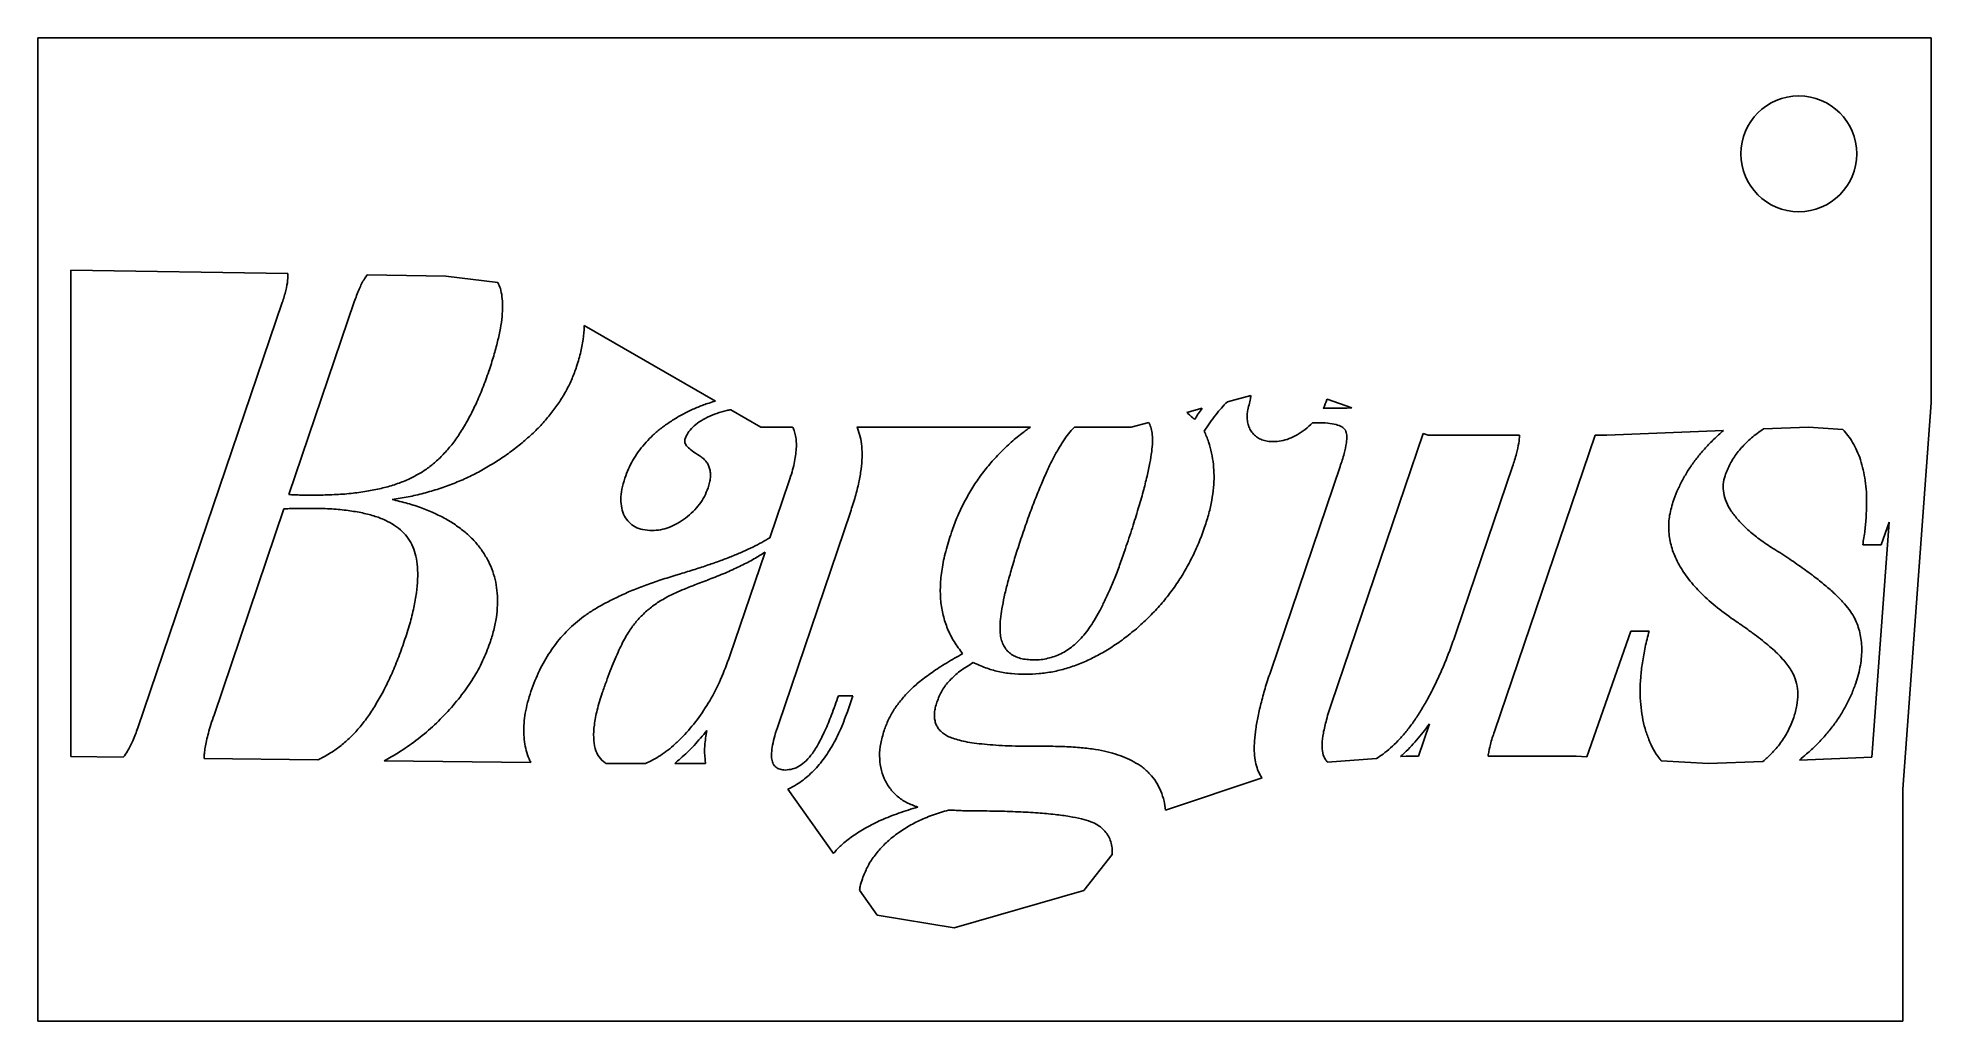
# Model space of a CAD drawing. Header units: millimetres. Extents: x 78.4 to 135.7, y 212.4 to 242.1.
import ezdxf

# ---------------------------------------------------------------- set-up
doc = ezdxf.new("R2010")
doc.units = ezdxf.units.MM

msp = doc.modelspace()

# ---------------------------------------------------------------- linework, layer by layer
at = {"color": 7, "linetype": 'Continuous', "lineweight": 25}
for p, q in [((78.449, 242.128), (78.449, 212.436)), ((135.659, 242.128), (78.449, 242.128)), ((135.659, 231.105), (135.659, 242.128)), ((85.997, 235.011), (79.449, 235.113)), ((79.449, 235.113), (79.449, 220.423)), ((90.777, 234.937), (88.395, 234.974)), ((92.35, 234.74), (90.777, 234.937)), ((81.468, 221.292), (85.833, 234.135)), ((88.011, 234.158), (86.034, 228.337)), ((98.93, 231.162), (94.956, 233.446)), ((115.097, 231.327), (114.392, 231.141)), ((118.152, 230.954), (117.407, 231.222)), ((100.296, 230.377), (99.387, 230.899)), ((113.635, 230.943), (113.164, 230.819)), ((117.29, 230.943), (117.327, 230.943)), ((134.801, 219.436), (135.659, 231.105)), ((101.256, 230.377), (100.296, 230.377)), ((108.443, 230.377), (103.196, 230.377)), ((111.483, 230.377), (109.777, 230.377)), ((112.017, 230.517), (111.483, 230.377)), ((117.11, 230.508), (116.971, 230.508)), ((120.309, 230.179), (117.538, 222.024)), ((120.457, 230.126), (120.309, 230.179)), ((123.216, 230.126), (120.457, 230.126)), ((125.502, 230.126), (122.463, 221.183)), ((125.862, 230.126), (125.502, 230.126)), ((129.384, 230.27), (125.862, 230.126)), ((131.952, 230.375), (130.597, 230.32)), ((132.989, 230.299), (131.952, 230.375)), ((115.713, 223.039), (117.799, 229.182)), ((121.317, 224.202), (123.009, 229.182)), ((100.569, 227.035), (101.153, 228.748)), ((85.884, 227.903), (83.771, 221.678)), ((103.002, 227.805), (100.824, 221.39)), ((133.869, 220.402), (134.392, 227.505)), ((134.392, 227.505), (134.15, 226.818)), ((99.358, 223.466), (100.424, 226.6)), ((130.893, 226.699), (130.907, 226.699)), ((134.15, 226.818), (133.593, 226.818)), ((97.7, 225.891), (97.866, 225.946)), ((125.255, 220.419), (126.588, 224.212)), ((126.588, 224.212), (127.134, 224.212)), ((102.639, 222.258), (103.073, 222.258)), ((103.073, 222.258), (102.91, 221.78)), ((120.17, 220.436), (120.502, 221.414)), ((79.449, 220.423), (81.031, 220.403)), ((83.472, 220.371), (86.907, 220.326)), ((88.916, 220.3), (93.346, 220.243)), ((108.202, 220.739), (108.745, 220.739)), ((117.418, 220.258), (118.9, 220.369)), ((119.627, 220.424), (119.793, 220.436)), ((119.793, 220.436), (120.17, 220.436)), ((122.27, 220.436), (124.936, 220.436)), ((124.936, 220.436), (125.255, 220.419)), ((127.505, 220.297), (128.927, 220.22)), ((128.927, 220.22), (130.577, 220.281)), ((131.677, 220.321), (133.869, 220.402)), ((95.612, 220.219), (96.809, 220.219)), ((97.692, 220.219), (98.627, 220.219)), ((112.526, 218.811), (115.441, 219.778)), ((101.114, 219.443), (102.492, 217.5)), ((134.801, 212.436), (134.801, 219.436)), ((110.055, 216.385), (110.911, 217.465)), ((103.278, 216.392), (103.813, 215.638)), ((106.137, 215.249), (110.055, 216.385)), ((103.813, 215.638), (106.137, 215.249)), ((78.449, 212.436), (134.801, 212.436))]:
    msp.add_line(p, q, dxfattribs=at)
msp.add_circle((131.659, 238.628), 1.75, dxfattribs=at)
for points, knots in [([(85.833, 234.135), (85.872, 234.257), (85.942, 234.478), (86, 234.773), (86.004, 234.944), (85.997, 235.011)], [0, 0, 0, 0, 0.1809048, 0.3264743, 0.42101, 0.42101, 0.42101, 0.42101]), ([(88.395, 234.974), (88.367, 234.935), (88.278, 234.797), (88.142, 234.526), (88.057, 234.287), (88.011, 234.158)], [0.6796522, 0.6796522, 0.6796522, 0.6796522, 0.7304298, 0.854638, 1, 1, 1, 1]), ([(92.075, 232.059), (92.127, 232.215), (92.225, 232.514), (92.339, 232.949), (92.426, 233.343), (92.48, 233.7), (92.494, 234.021), (92.479, 234.303), (92.436, 234.542), (92.381, 234.681), (92.35, 234.74)], [0, 0, 0, 0, 0.0954492, 0.1821527, 0.2598379, 0.329276, 0.3908705, 0.4453065, 0.492683, 0.5310027, 0.5310027, 0.5310027, 0.5310027]), ([(94.956, 233.446), (94.955, 233.436), (94.954, 233.294), (94.931, 233.01), (94.849, 232.587), (94.758, 232.302), (94.711, 232.154)], [0.8034653, 0.8034653, 0.8034653, 0.8034653, 0.8080311, 0.8667633, 0.9305196, 1, 1, 1, 1]), ([(86.865, 228.32), (87.045, 228.323), (87.394, 228.329), (87.902, 228.365), (88.376, 228.43), (88.813, 228.516), (89.218, 228.628), (89.588, 228.765), (89.922, 228.933), (90.228, 229.125), (90.507, 229.355), (90.771, 229.62), (91.024, 229.925), (91.26, 230.272), (91.484, 230.661), (91.697, 231.089), (91.898, 231.558), (92.015, 231.888), (92.075, 232.059)], [0, 0, 0, 0, 0.0768027, 0.1494297, 0.2171747, 0.2807192, 0.3398858, 0.3961204, 0.4490286, 0.4993969, 0.5498507, 0.6031169, 0.6590084, 0.7187456, 0.7823543, 0.8503792, 0.9228519, 1, 1, 1, 1]), ([(94.711, 232.154), (94.667, 232.033), (94.579, 231.79), (94.401, 231.443), (94.196, 231.103), (93.951, 230.777), (93.682, 230.457), (93.373, 230.151), (93.033, 229.857), (92.667, 229.573), (92.275, 229.311), (91.868, 229.07), (91.449, 228.854), (91.015, 228.669), (90.568, 228.508), (90.108, 228.373), (89.635, 228.263), (89.313, 228.213), (89.151, 228.188)], [0, 0, 0, 0, 0.053854, 0.10789, 0.163395, 0.219973, 0.278461, 0.338771, 0.401578, 0.466785, 0.533021, 0.599089, 0.664572, 0.730586, 0.796534, 0.863706, 0.931293, 1, 1, 1, 1]), ([(96.187, 228.833), (96.221, 228.926), (96.289, 229.113), (96.427, 229.377), (96.588, 229.628), (96.775, 229.865), (96.986, 230.09), (97.224, 230.3), (97.488, 230.494), (97.774, 230.675), (98.078, 230.842), (98.399, 230.984), (98.684, 231.089), (98.863, 231.143), (98.93, 231.162)], [0, 0, 0, 0, 0.0553538, 0.1104785, 0.165077, 0.2210595, 0.278005, 0.3368091, 0.3970549, 0.4603825, 0.5248244, 0.5895693, 0.655224, 0.6937071, 0.6937071, 0.6937071, 0.6937071]), ([(114.392, 231.141), (114.269, 231.016), (114.015, 230.736), (113.806, 230.42), (113.694, 230.251)], [0.366849, 0.366849, 0.366849, 0.366849, 0.6598179, 1, 1, 1, 1]), ([(115.061, 231.095), (115.075, 231.154), (115.094, 231.23), (115.098, 231.308), (115.097, 231.327)], [0, 0, 0, 0, 0.3556316, 0.4646574, 0.4646574, 0.4646574, 0.4646574]), ([(117.402, 231.204), (117.368, 231.118), (117.334, 231.029), (117.291, 230.945), (117.29, 230.943)], [0, 0, 0, 0, 0.1265338, 0.1300189, 0.1300189, 0.1300189, 0.1300189]), ([(99.387, 230.899), (99.346, 230.892), (99.203, 230.864), (98.963, 230.796), (98.684, 230.68), (98.438, 230.541), (98.236, 230.382), (98.086, 230.201), (98.027, 230.066), (97.998, 230)], [0.2349761, 0.2349761, 0.2349761, 0.2349761, 0.2906929, 0.428256, 0.5650939, 0.6917365, 0.8039925, 0.9045053, 1, 1, 1, 1]), ([(113.164, 230.819), (113.176, 230.809), (113.257, 230.742), (113.332, 230.667), (113.396, 230.603)], [0.859379, 0.859379, 0.859379, 0.859379, 0.8793936, 1, 1, 1, 1]), ([(114.99, 230.746), (114.996, 230.796), (115.009, 230.914), (115.042, 231.029), (115.061, 231.095)], [0, 0, 0, 0, 0.421784, 1, 1, 1, 1]), ([(115.774, 229.935), (115.715, 229.937), (115.6, 229.941), (115.44, 229.987), (115.298, 230.056), (115.179, 230.154), (115.087, 230.278), (115.026, 230.42), (114.99, 230.578), (114.99, 230.688), (114.99, 230.746)], [0, 0, 0, 0, 0.13797, 0.266975, 0.385283, 0.505527, 0.624573, 0.743029, 0.864978, 1, 1, 1, 1]), ([(117.327, 230.943), (117.583, 230.944), (117.858, 230.946), (118.133, 230.954), (118.152, 230.954)], [0, 0, 0, 0, 0.2315977, 0.2492341, 0.2492341, 0.2492341, 0.2492341]), ([(97.998, 230), (97.996, 229.965), (97.99, 229.883), (98.087, 229.764), (98.232, 229.639), (98.401, 229.538), (98.544, 229.438), (98.637, 229.346), (98.708, 229.242), (98.752, 229.123), (98.776, 228.992), (98.775, 228.849), (98.751, 228.694), (98.718, 228.591), (98.7, 228.537)], [0, 0, 0, 0, 0.056654, 0.133088, 0.238732, 0.38164, 0.458654, 0.530722, 0.598773, 0.667476, 0.740404, 0.819675, 0.90563, 1, 1, 1, 1]), ([(101.153, 228.748), (101.182, 228.839), (101.238, 229.014), (101.304, 229.268), (101.344, 229.506), (101.37, 229.723), (101.372, 229.924), (101.347, 230.103), (101.311, 230.254), (101.274, 230.341), (101.256, 230.377)], [0, 0, 0, 0, 0.0897537, 0.1716712, 0.2458241, 0.3150432, 0.3764528, 0.4330559, 0.4844152, 0.5215004, 0.5215004, 0.5215004, 0.5215004]), ([(103.196, 230.377), (103.202, 230.365), (103.245, 230.271), (103.306, 230.078), (103.352, 229.783), (103.361, 229.454), (103.327, 229.091), (103.258, 228.691), (103.149, 228.258), (103.052, 227.96), (103.002, 227.805)], [0.5290385, 0.5290385, 0.5290385, 0.5290385, 0.5358379, 0.5843344, 0.6371503, 0.6953699, 0.7604579, 0.8324072, 0.9123833, 1, 1, 1, 1]), ([(106.055, 227.198), (106.108, 227.345), (106.213, 227.639), (106.413, 228.06), (106.636, 228.465), (106.888, 228.85), (107.171, 229.213), (107.48, 229.56), (107.817, 229.887), (108.142, 230.157), (108.356, 230.315), (108.443, 230.377)], [0, 0, 0, 0, 0.0657052, 0.1304485, 0.1948054, 0.2586879, 0.322733, 0.3873812, 0.4526012, 0.5190898, 0.5637767, 0.5637767, 0.5637767, 0.5637767]), ([(109.777, 230.377), (109.77, 230.37), (109.706, 230.306), (109.588, 230.172), (109.428, 229.952), (109.269, 229.687), (109.097, 229.378), (108.93, 229.019), (108.754, 228.616), (108.572, 228.165), (108.384, 227.668), (108.264, 227.319), (108.202, 227.136)], [0.2930114, 0.2930114, 0.2930114, 0.2930114, 0.2988045, 0.3456444, 0.3972244, 0.4577835, 0.5264398, 0.6033385, 0.689209, 0.7841245, 0.8872865, 1, 1, 1, 1]), ([(111.313, 226.706), (111.384, 226.916), (111.521, 227.316), (111.693, 227.892), (111.848, 228.408), (111.96, 228.869), (112.053, 229.269), (112.107, 229.613), (112.134, 229.898), (112.13, 230.133), (112.096, 230.328), (112.052, 230.451), (112.021, 230.51), (112.017, 230.517)], [0, 0, 0, 0, 0.1336, 0.2547396, 0.3625677, 0.458093, 0.5404292, 0.6101109, 0.6675486, 0.7132241, 0.7513166, 0.7862489, 0.7913282, 0.7913282, 0.7913282, 0.7913282]), ([(113.694, 230.251), (113.74, 230.143), (113.831, 229.928), (113.92, 229.592), (113.975, 229.249), (113.995, 228.901), (113.982, 228.538), (113.924, 228.159), (113.837, 227.758), (113.75, 227.49), (113.704, 227.35)], [0, 0, 0, 0, 0.1177183, 0.2347167, 0.3501827, 0.46668, 0.5864835, 0.7154778, 0.8521305, 1, 1, 1, 1]), ([(116.971, 230.508), (116.969, 230.506), (116.898, 230.433), (116.749, 230.301), (116.513, 230.14), (116.269, 230.021), (116.022, 229.95), (115.855, 229.94), (115.774, 229.935)], [0.3771196, 0.3771196, 0.3771196, 0.3771196, 0.3814559, 0.5166385, 0.6496301, 0.7717874, 0.8877455, 1, 1, 1, 1]), ([(117.799, 229.182), (117.842, 229.314), (117.918, 229.547), (117.992, 229.865), (118.009, 230.101), (117.976, 230.286), (117.844, 230.396), (117.66, 230.463), (117.408, 230.504), (117.217, 230.507), (117.11, 230.508)], [0, 0, 0, 0, 0.204022, 0.362566, 0.477675, 0.555296, 0.626045, 0.717969, 0.843191, 1, 1, 1, 1]), ([(123.009, 229.182), (123.053, 229.314), (123.13, 229.547), (123.198, 229.864), (123.221, 230.047), (123.216, 230.126)], [0, 0, 0, 0, 0.2035756, 0.3617724, 0.4755301, 0.4755301, 0.4755301, 0.4755301]), ([(127.857, 228.11), (127.896, 228.217), (127.973, 228.432), (128.127, 228.74), (128.293, 229.043), (128.494, 229.333), (128.716, 229.613), (128.963, 229.884), (129.189, 230.1), (129.333, 230.227), (129.384, 230.27)], [0, 0, 0, 0, 0.0615492, 0.123356, 0.1857768, 0.2486987, 0.3135404, 0.378899, 0.4467942, 0.4827185, 0.4827185, 0.4827185, 0.4827185]), ([(130.597, 230.32), (130.53, 230.276), (130.346, 230.148), (130.071, 229.914), (129.796, 229.606), (129.576, 229.271), (129.479, 229.028), (129.431, 228.907)], [0.4223332, 0.4223332, 0.4223332, 0.4223332, 0.496388, 0.6305505, 0.7570963, 0.8795302, 1, 1, 1, 1]), ([(133.593, 226.818), (133.616, 226.962), (133.662, 227.242), (133.698, 227.655), (133.711, 228.044), (133.709, 228.412), (133.668, 228.756), (133.613, 229.079), (133.532, 229.381), (133.423, 229.657), (133.297, 229.908), (133.151, 230.121), (133.043, 230.244), (132.989, 230.299)], [0, 0, 0, 0, 0.0899624, 0.1744302, 0.2544282, 0.3295242, 0.400156, 0.4672504, 0.5306637, 0.5918584, 0.6496908, 0.7027188, 0.7502828, 0.7502828, 0.7502828, 0.7502828]), ([(129.431, 228.907), (129.408, 228.821), (129.362, 228.648), (129.381, 228.373), (129.465, 228.098), (129.622, 227.822), (129.844, 227.544), (130.127, 227.257), (130.485, 226.974), (130.751, 226.794), (130.893, 226.699)], [0, 0, 0, 0, 0.093818, 0.186989, 0.286626, 0.395543, 0.519631, 0.660503, 0.819982, 1, 1, 1, 1]), ([(86.034, 228.337), (86.086, 228.335), (86.193, 228.33), (86.372, 228.322), (86.597, 228.32), (86.766, 228.32), (86.865, 228.32)], [0, 0, 0, 0, 0.187862, 0.387953, 0.645032, 1, 1, 1, 1]), ([(97.008, 227.252), (96.914, 227.256), (96.738, 227.265), (96.494, 227.345), (96.303, 227.493), (96.159, 227.688), (96.082, 227.931), (96.054, 228.206), (96.093, 228.513), (96.154, 228.721), (96.187, 228.833)], [0, 0, 0, 0, 0.129143, 0.243654, 0.34993, 0.45872, 0.574712, 0.699176, 0.839558, 1, 1, 1, 1]), ([(98.7, 228.537), (98.666, 228.45), (98.598, 228.276), (98.441, 228.038), (98.253, 227.816), (98.022, 227.626), (97.782, 227.458), (97.526, 227.343), (97.269, 227.266), (97.094, 227.256), (97.008, 227.252)], [0, 0, 0, 0, 0.12489, 0.248242, 0.377565, 0.512284, 0.644809, 0.767561, 0.884958, 1, 1, 1, 1]), ([(86.722, 227.92), (86.624, 227.921), (86.453, 227.922), (86.226, 227.916), (86.045, 227.915), (85.936, 227.907), (85.884, 227.903)], [0, 0, 0, 0, 0.352062, 0.6110818, 0.8134568, 1, 1, 1, 1]), ([(89.521, 223.907), (89.578, 224.083), (89.688, 224.418), (89.811, 224.908), (89.89, 225.357), (89.932, 225.766), (89.926, 226.136), (89.881, 226.468), (89.79, 226.761), (89.651, 227.016), (89.463, 227.236), (89.222, 227.42), (88.932, 227.576), (88.59, 227.705), (88.196, 227.799), (87.751, 227.87), (87.255, 227.914), (86.906, 227.918), (86.722, 227.92)], [0, 0, 0, 0, 0.0870628, 0.1660948, 0.2374368, 0.3015983, 0.3596447, 0.4113003, 0.4587867, 0.5031079, 0.5472881, 0.5939403, 0.6449331, 0.7018924, 0.7655571, 0.8356725, 0.9137173, 1, 1, 1, 1]), ([(89.151, 228.188), (89.309, 228.151), (89.616, 228.078), (90.053, 227.937), (90.451, 227.767), (90.818, 227.589), (91.14, 227.375), (91.429, 227.147), (91.683, 226.897), (91.893, 226.619), (92.067, 226.327), (92.202, 226.019), (92.29, 225.693), (92.337, 225.353), (92.343, 224.996), (92.308, 224.624), (92.23, 224.237), (92.148, 223.979), (92.106, 223.846)], [0, 0, 0, 0, 0.079472, 0.154689, 0.225017, 0.291468, 0.354363, 0.413936, 0.471958, 0.528513, 0.583948, 0.63833, 0.692938, 0.748922, 0.806594, 0.867281, 0.93176, 1, 1, 1, 1]), ([(129.614, 224.609), (129.429, 224.746), (129.077, 225.006), (128.62, 225.434), (128.253, 225.867), (127.98, 226.306), (127.799, 226.753), (127.721, 227.205), (127.73, 227.665), (127.814, 227.96), (127.857, 228.11)], [0, 0, 0, 0, 0.163175, 0.310867, 0.443696, 0.565158, 0.676541, 0.783338, 0.889378, 1, 1, 1, 1]), ([(106.394, 223.53), (106.304, 223.65), (106.128, 223.886), (105.93, 224.278), (105.797, 224.691), (105.719, 225.128), (105.714, 225.596), (105.763, 226.099), (105.877, 226.64), (105.994, 227.006), (106.055, 227.198)], [0, 0, 0, 0, 0.1159842, 0.2283197, 0.3391378, 0.4523387, 0.5718118, 0.7015009, 0.844121, 1, 1, 1, 1]), ([(108.202, 227.136), (108.141, 226.956), (108.024, 226.611), (107.878, 226.113), (107.749, 225.664), (107.649, 225.262), (107.583, 224.904), (107.534, 224.596), (107.521, 224.333), (107.527, 224.114), (107.565, 223.93), (107.628, 223.772), (107.72, 223.638), (107.836, 223.529), (107.978, 223.445), (108.145, 223.384), (108.338, 223.353), (108.473, 223.347), (108.545, 223.344)], [0, 0, 0, 0, 0.126248, 0.241182, 0.343864, 0.435607, 0.515668, 0.584522, 0.642274, 0.689517, 0.729328, 0.766607, 0.801094, 0.836067, 0.871007, 0.910107, 0.952716, 1, 1, 1, 1]), ([(113.704, 227.35), (113.648, 227.192), (113.537, 226.879), (113.325, 226.43), (113.094, 225.999), (112.83, 225.59), (112.542, 225.201), (112.222, 224.835), (111.875, 224.488), (111.505, 224.165), (111.119, 223.873), (110.726, 223.616), (110.33, 223.399), (109.93, 223.22), (109.526, 223.08), (109.118, 222.982), (108.707, 222.922), (108.432, 222.914), (108.294, 222.91)], [0, 0, 0, 0, 0.067701, 0.134035, 0.199969, 0.26501, 0.329879, 0.395194, 0.460998, 0.5276, 0.593382, 0.656013, 0.716849, 0.775256, 0.832673, 0.888991, 0.944279, 1, 1, 1, 1]), ([(100.424, 226.6), (100.313, 226.53), (100.08, 226.381), (99.693, 226.185), (99.264, 225.984), (98.808, 225.802), (98.377, 225.64), (98.018, 225.498), (97.752, 225.388), (97.608, 225.319), (97.55, 225.291)], [0, 0, 0, 0, 0.1247051, 0.2614119, 0.4115886, 0.5736939, 0.7264522, 0.8487265, 0.9395533, 1, 1, 1, 1]), ([(97.866, 225.946), (98.011, 225.989), (98.291, 226.073), (98.697, 226.207), (99.076, 226.337), (99.428, 226.474), (99.751, 226.613), (100.051, 226.746), (100.321, 226.887), (100.489, 226.986), (100.569, 227.035)], [0, 0, 0, 0, 0.1553142, 0.3006675, 0.4383231, 0.5665751, 0.6877402, 0.7999395, 0.9032493, 1, 1, 1, 1]), ([(108.545, 223.344), (108.617, 223.345), (108.76, 223.347), (108.969, 223.389), (109.171, 223.445), (109.365, 223.528), (109.553, 223.633), (109.73, 223.764), (109.9, 223.916), (110.061, 224.096), (110.219, 224.304), (110.378, 224.544), (110.533, 224.82), (110.688, 225.13), (110.849, 225.472), (111.002, 225.854), (111.164, 226.266), (111.262, 226.556), (111.313, 226.706)], [0, 0, 0, 0, 0.046662, 0.091804, 0.136522, 0.181564, 0.227545, 0.274451, 0.323442, 0.37449, 0.429552, 0.491564, 0.559404, 0.633665, 0.714797, 0.802978, 0.898195, 1, 1, 1, 1]), ([(130.907, 226.699), (131.068, 226.596), (131.378, 226.399), (131.807, 226.095), (132.191, 225.814), (132.523, 225.544), (132.804, 225.289), (133.034, 225.046), (133.217, 224.821), (133.351, 224.601), (133.445, 224.384), (133.509, 224.162), (133.551, 223.931), (133.566, 223.691), (133.56, 223.44), (133.524, 223.18), (133.468, 222.91), (133.41, 222.731), (133.38, 222.638)], [0, 0, 0, 0, 0.10908, 0.209059, 0.299832, 0.380482, 0.453035, 0.51597, 0.571045, 0.618477, 0.662073, 0.705731, 0.749613, 0.795499, 0.842579, 0.892637, 0.944733, 1, 1, 1, 1]), ([(93.347, 222.391), (93.428, 222.604), (93.584, 223.018), (93.909, 223.585), (94.294, 224.084), (94.67, 224.448), (95.011, 224.705), (95.298, 224.895), (95.62, 225.074), (95.973, 225.249), (96.356, 225.424), (96.776, 225.584), (97.225, 225.745), (97.539, 225.842), (97.7, 225.891)], [0, 0, 0, 0, 0.116587, 0.226774, 0.333899, 0.439364, 0.494024, 0.553087, 0.615702, 0.68317, 0.755106, 0.831718, 0.913567, 1, 1, 1, 1]), ([(97.55, 225.291), (97.437, 225.229), (97.216, 225.108), (96.913, 224.888), (96.648, 224.639), (96.451, 224.408), (96.306, 224.201), (96.198, 224.016), (96.086, 223.806), (95.975, 223.567), (95.859, 223.302), (95.742, 223.008), (95.622, 222.687), (95.545, 222.463), (95.505, 222.347)], [0, 0, 0, 0, 0.1048443, 0.2047098, 0.3027579, 0.3991207, 0.4505492, 0.5081579, 0.5726186, 0.6436445, 0.7217369, 0.8078031, 0.8998608, 1, 1, 1, 1]), ([(130.12, 224.26), (130.05, 224.311), (129.885, 224.433), (129.713, 224.545), (129.614, 224.609)], [0, 0, 0, 0, 0.422858, 1, 1, 1, 1]), ([(86.907, 220.326), (86.947, 220.345), (87.099, 220.42), (87.351, 220.566), (87.651, 220.782), (87.93, 221.035), (88.193, 221.327), (88.445, 221.659), (88.685, 222.03), (88.916, 222.441), (89.132, 222.893), (89.337, 223.384), (89.458, 223.729), (89.521, 223.907)], [0.3516063, 0.3516063, 0.3516063, 0.3516063, 0.370738, 0.4237165, 0.4755572, 0.5281828, 0.5842167, 0.6430984, 0.7058799, 0.7728669, 0.8441005, 0.9193893, 1, 1, 1, 1]), ([(92.106, 223.846), (92.038, 223.667), (91.899, 223.302), (91.609, 222.78), (91.256, 222.27), (90.841, 221.782), (90.382, 221.32), (89.878, 220.904), (89.389, 220.563), (89.059, 220.378), (88.916, 220.3)], [0, 0, 0, 0, 0.1140376, 0.2320275, 0.3538619, 0.4822681, 0.6125856, 0.7410763, 0.8701852, 0.9665064, 0.9665064, 0.9665064, 0.9665064]), ([(118.9, 220.369), (118.968, 220.41), (119.115, 220.508), (119.329, 220.686), (119.554, 220.9), (119.774, 221.15), (119.99, 221.429), (120.196, 221.741), (120.402, 222.077), (120.596, 222.447), (120.786, 222.845), (120.974, 223.268), (121.149, 223.725), (121.26, 224.04), (121.317, 224.202)], [0.1816182, 0.1816182, 0.1816182, 0.1816182, 0.2238309, 0.2751521, 0.3300635, 0.3888886, 0.4519655, 0.5178976, 0.5875664, 0.6618741, 0.7399376, 0.8221258, 0.9086296, 1, 1, 1, 1]), ([(127.134, 224.212), (127.094, 224.05), (127.016, 223.735), (126.931, 223.269), (126.879, 222.826), (126.861, 222.404), (126.876, 222.003), (126.928, 221.626), (127.008, 221.269), (127.124, 220.939), (127.262, 220.637), (127.4, 220.43), (127.484, 220.323), (127.505, 220.297)], [0, 0, 0, 0, 0.0879122, 0.1706568, 0.2484106, 0.3221468, 0.3923211, 0.4588728, 0.5222899, 0.5839228, 0.6423959, 0.6964485, 0.7139208, 0.7139208, 0.7139208, 0.7139208]), ([(131.507, 221.604), (131.543, 221.725), (131.611, 221.955), (131.644, 222.303), (131.608, 222.627), (131.518, 222.88), (131.406, 223.069), (131.303, 223.222), (131.167, 223.378), (131.009, 223.544), (130.824, 223.714), (130.612, 223.89), (130.377, 224.076), (130.207, 224.197), (130.12, 224.26)], [0, 0, 0, 0, 0.115259, 0.218982, 0.316752, 0.41119, 0.461163, 0.517614, 0.579915, 0.650056, 0.726082, 0.809677, 0.901642, 1, 1, 1, 1]), ([(96.809, 220.219), (96.81, 220.219), (96.887, 220.25), (97.04, 220.323), (97.265, 220.457), (97.492, 220.618), (97.716, 220.812), (98.024, 221.109), (98.382, 221.538), (98.769, 222.115), (99.099, 222.763), (99.27, 223.228), (99.358, 223.466)], [0.1381588, 0.1381588, 0.1381588, 0.1381588, 0.1385518, 0.1888199, 0.2416689, 0.2975257, 0.3581676, 0.4225205, 0.558013, 0.6981625, 0.8452269, 1, 1, 1, 1]), ([(104.019, 221.21), (104.06, 221.321), (104.143, 221.545), (104.323, 221.856), (104.54, 222.151), (104.799, 222.433), (105.111, 222.709), (105.484, 222.981), (105.913, 223.264), (106.229, 223.439), (106.394, 223.53)], [0, 0, 0, 0, 0.104237, 0.209603, 0.315895, 0.426692, 0.546752, 0.682151, 0.833419, 1, 1, 1, 1]), ([(106.71, 223.262), (106.574, 223.18), (106.321, 223.024), (106.003, 222.739), (105.757, 222.426), (105.662, 222.188), (105.614, 222.068)], [0, 0, 0, 0, 0.286678, 0.537396, 0.768273, 1, 1, 1, 1]), ([(108.294, 222.91), (108.152, 222.913), (107.875, 222.92), (107.47, 222.986), (107.08, 223.099), (106.834, 223.208), (106.71, 223.262)], [0, 0, 0, 0, 0.259345, 0.507035, 0.750996, 1, 1, 1, 1]), ([(115.441, 219.778), (115.418, 219.811), (115.357, 219.908), (115.279, 220.089), (115.228, 220.33), (115.2, 220.606), (115.211, 220.919), (115.249, 221.271), (115.318, 221.661), (115.423, 222.086), (115.549, 222.552), (115.657, 222.872), (115.713, 223.039)], [0.3292239, 0.3292239, 0.3292239, 0.3292239, 0.3533585, 0.3975328, 0.4460401, 0.5003528, 0.5625172, 0.6331652, 0.7113529, 0.7988502, 0.8948933, 1, 1, 1, 1]), ([(133.38, 222.638), (133.339, 222.525), (133.256, 222.298), (133.095, 221.972), (132.912, 221.654), (132.699, 221.35), (132.458, 221.057), (132.194, 220.769), (131.928, 220.528), (131.752, 220.381), (131.677, 220.321)], [0, 0, 0, 0, 0.0605268, 0.1220493, 0.1834313, 0.2453418, 0.309437, 0.3748653, 0.442326, 0.4904802, 0.4904802, 0.4904802, 0.4904802]), ([(93.346, 220.243), (93.327, 220.281), (93.273, 220.399), (93.203, 220.607), (93.147, 220.871), (93.13, 221.149), (93.136, 221.441), (93.173, 221.747), (93.247, 222.066), (93.313, 222.28), (93.347, 222.391)], [0.5015702, 0.5015702, 0.5015702, 0.5015702, 0.5303607, 0.5895508, 0.6498782, 0.7129475, 0.7781679, 0.8477195, 0.9216031, 1, 1, 1, 1]), ([(95.505, 222.347), (95.449, 222.176), (95.344, 221.858), (95.259, 221.402), (95.231, 221.01), (95.274, 220.679), (95.387, 220.409), (95.525, 220.275), (95.604, 220.224), (95.612, 220.219)], [0, 0, 0, 0, 0.1902438, 0.3535387, 0.4902938, 0.605328, 0.7039752, 0.7946164, 0.8038063, 0.8038063, 0.8038063, 0.8038063]), ([(101.031, 220.019), (101.105, 220.025), (101.258, 220.037), (101.476, 220.14), (101.677, 220.304), (101.871, 220.533), (102.056, 220.841), (102.249, 221.232), (102.446, 221.713), (102.571, 222.068), (102.639, 222.258)], [0, 0, 0, 0, 0.07647, 0.156811, 0.243078, 0.34306, 0.463992, 0.612522, 0.791716, 1, 1, 1, 1]), ([(105.614, 222.068), (105.597, 222.012), (105.564, 221.906), (105.539, 221.747), (105.538, 221.601), (105.563, 221.467), (105.609, 221.345), (105.684, 221.235), (105.783, 221.141), (105.907, 221.056), (106.063, 220.986), (106.255, 220.927), (106.485, 220.871), (106.754, 220.831), (107.062, 220.792), (107.407, 220.768), (107.791, 220.746), (108.061, 220.741), (108.202, 220.739)], [0, 0, 0, 0, 0.0504841, 0.0957241, 0.1375325, 0.175101, 0.212657, 0.2490626, 0.2882567, 0.3295188, 0.3778014, 0.434993, 0.501968, 0.5807712, 0.6689282, 0.768406, 0.8784292, 1, 1, 1, 1]), ([(117.538, 222.024), (117.486, 221.863), (117.39, 221.569), (117.291, 221.157), (117.249, 220.819), (117.26, 220.547), (117.329, 220.365), (117.394, 220.283), (117.418, 220.258)], [0, 0, 0, 0, 0.2124064, 0.3887264, 0.5301392, 0.6397855, 0.7270465, 0.7697303, 0.7697303, 0.7697303, 0.7697303]), ([(83.771, 221.678), (83.739, 221.582), (83.677, 221.402), (83.603, 221.142), (83.544, 220.912), (83.503, 220.708), (83.478, 220.532), (83.472, 220.423), (83.472, 220.372), (83.472, 220.371)], [0, 0, 0, 0, 0.1158475, 0.2182675, 0.3090017, 0.388209, 0.4561295, 0.5118525, 0.5136783, 0.5136783, 0.5136783, 0.5136783]), ([(102.91, 221.78), (102.837, 221.58), (102.696, 221.198), (102.421, 220.679), (102.118, 220.23), (101.769, 219.865), (101.432, 219.603), (101.205, 219.484), (101.114, 219.443)], [0, 0, 0, 0, 0.1546959, 0.2959508, 0.4259776, 0.5475454, 0.6620192, 0.7340445, 0.7340445, 0.7340445, 0.7340445]), ([(120.502, 221.414), (120.375, 221.246), (120.125, 220.918), (119.817, 220.601), (119.649, 220.444), (119.627, 220.424)], [0, 0, 0, 0, 0.1456885, 0.2843818, 0.3047963, 0.3047963, 0.3047963, 0.3047963]), ([(130.577, 220.281), (130.664, 220.351), (130.855, 220.523), (131.117, 220.829), (131.351, 221.198), (131.455, 221.468), (131.507, 221.604)], [0.5209689, 0.5209689, 0.5209689, 0.5209689, 0.6187023, 0.7467595, 0.8728531, 1, 1, 1, 1]), ([(81.031, 220.403), (81.076, 220.461), (81.184, 220.622), (81.333, 220.919), (81.421, 221.162), (81.468, 221.292)], [0.6218406, 0.6218406, 0.6218406, 0.6218406, 0.7061805, 0.8423496, 1, 1, 1, 1]), ([(98.663, 221.21), (98.537, 221.058), (98.29, 220.761), (97.955, 220.44), (97.752, 220.268), (97.692, 220.219)], [0, 0, 0, 0, 0.1424812, 0.2788257, 0.3346626, 0.3346626, 0.3346626, 0.3346626]), ([(98.627, 220.219), (98.619, 220.261), (98.594, 220.437), (98.591, 220.771), (98.638, 221.057), (98.663, 221.21)], [0.657193, 0.657193, 0.657193, 0.657193, 0.700976, 0.839885, 1, 1, 1, 1]), ([(100.824, 221.39), (100.787, 221.278), (100.719, 221.073), (100.65, 220.785), (100.616, 220.546), (100.619, 220.354), (100.658, 220.2), (100.752, 220.093), (100.88, 220.028), (100.978, 220.022), (101.031, 220.019)], [0, 0, 0, 0, 0.21404, 0.394205, 0.53982, 0.653373, 0.744086, 0.823084, 0.904287, 1, 1, 1, 1]), ([(105.037, 218.9), (104.923, 218.942), (104.702, 219.023), (104.414, 219.217), (104.184, 219.465), (104.013, 219.76), (103.91, 220.093), (103.871, 220.451), (103.907, 220.83), (103.981, 221.08), (104.019, 221.21)], [0, 0, 0, 0, 0.127513, 0.246662, 0.362018, 0.480397, 0.602712, 0.725979, 0.857419, 1, 1, 1, 1]), ([(122.463, 221.183), (122.419, 221.053), (122.342, 220.822), (122.29, 220.568), (122.272, 220.45), (122.27, 220.436)], [0, 0, 0, 0, 0.2027483, 0.3595639, 0.3802363, 0.3802363, 0.3802363, 0.3802363]), ([(108.745, 220.739), (108.945, 220.737), (109.32, 220.733), (109.843, 220.708), (110.288, 220.662), (110.666, 220.597), (110.994, 220.511), (111.29, 220.4), (111.569, 220.275), (111.736, 220.165), (111.818, 220.111)], [0, 0, 0, 0, 0.188484, 0.352673, 0.492947, 0.609704, 0.713267, 0.811966, 0.907228, 1, 1, 1, 1]), ([(111.818, 220.111), (111.899, 220.043), (112.057, 219.908), (112.248, 219.66), (112.39, 219.382), (112.483, 219.096), (112.517, 218.901), (112.526, 218.811)], [0, 0, 0, 0, 0.1200429, 0.2354303, 0.3526556, 0.4729183, 0.5762466, 0.5762466, 0.5762466, 0.5762466]), ([(102.492, 217.5), (102.565, 217.586), (102.742, 217.774), (103.072, 218.032), (103.479, 218.286), (103.944, 218.52), (104.47, 218.726), (104.843, 218.84), (105.037, 218.9)], [0.2164892, 0.2164892, 0.2164892, 0.2164892, 0.3058321, 0.4227328, 0.5497415, 0.6882464, 0.8378089, 1, 1, 1, 1]), ([(105.967, 218.808), (105.803, 218.759), (105.485, 218.664), (105.038, 218.477), (104.634, 218.256), (104.279, 218.002), (103.969, 217.723), (103.713, 217.419), (103.503, 217.092), (103.411, 216.854), (103.365, 216.736)], [0, 0, 0, 0, 0.1481535, 0.2873969, 0.419428, 0.545889, 0.6652143, 0.77928, 0.8902297, 1, 1, 1, 1]), ([(106.652, 218.785), (106.601, 218.786), (106.481, 218.788), (106.296, 218.793), (106.118, 218.805), (106.01, 218.808), (105.967, 218.808)], [0, 0, 0, 0, 0.222679, 0.52462, 0.811941, 1, 1, 1, 1]), ([(110.911, 217.465), (110.913, 217.498), (110.914, 217.598), (110.9, 217.759), (110.844, 217.942), (110.756, 218.103), (110.632, 218.242), (110.472, 218.367), (110.252, 218.47), (109.966, 218.555), (109.601, 218.622), (109.162, 218.683), (108.644, 218.729), (108.049, 218.761), (107.376, 218.781), (106.902, 218.784), (106.652, 218.785)], [0.1132787, 0.1132787, 0.1132787, 0.1132787, 0.1310138, 0.1672848, 0.20056, 0.2334109, 0.2659183, 0.3007854, 0.3423614, 0.3961413, 0.4622319, 0.5424996, 0.6358577, 0.7436746, 0.8648288, 1, 1, 1, 1]), ([(103.365, 216.736), (103.339, 216.657), (103.303, 216.544), (103.283, 216.427), (103.278, 216.392)], [0, 0, 0, 0, 0.05863757, 0.08433995, 0.08433995, 0.08433995, 0.08433995])]:
    msp.add_open_spline(points, degree=3, knots=knots, dxfattribs=at)
for points in [[(117.407, 231.222), (117.406, 231.216), (117.404, 231.21), (117.402, 231.204)], [(113.396, 230.603), (113.475, 230.717), (113.553, 230.831), (113.635, 230.943)]]:
    msp.add_open_spline(points, degree=3, dxfattribs=at)

doc.saveas('drawing.dxf')
